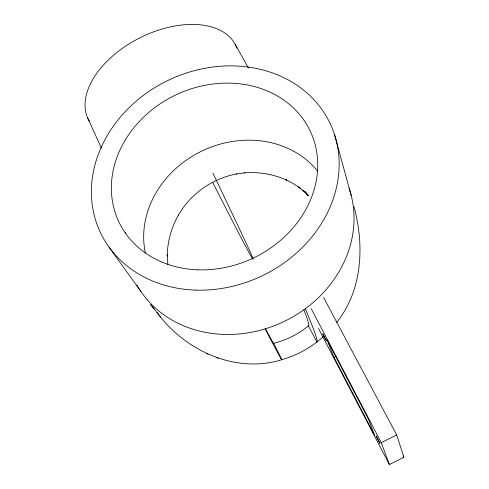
<?xml version="1.0" encoding="UTF-8"?>
<svg xmlns="http://www.w3.org/2000/svg" width="489" height="489" viewBox="0 0 489 489"><rect width="100%" height="100%" fill="white"/><g stroke="black" fill="none" stroke-linecap="round" stroke-linejoin="round"><path stroke-width="0.73" d="M336.664 322.428C362.63 290.13 364.47 245.282 354.005 206.676M305.289 308.755A427.288 10.856 63.8 0 1 317.031 342.049L323.694 336.475M316.982 342.111L308.363 325.912A78.24 70.129 -25.5 0 1 273.718 343.284L273.62 343.321A406.127 2.573 63.4 0 1 265.716 329.054M333.999 357.349L326.75 339.403L368.633 419.556L374.537 435.082L333.999 357.349L335.998 356.353M396.689 434.923L403.908 457.252L389.385 464.55L381.279 442.661L396.689 434.923L323.608 297.501M308.4 325.918L308.761 325.65A405.998 10.269 63.8 0 0 303.926 309.916M157.006 312.502C184.879 350.564 235.13 374.018 281.792 359.721A427.429 2.72 63.4 0 1 265.136 328.871M206.468 353.541L207.984 354.158M216.871 357.673L218.265 358.248M305.24 192.079L308.425 195.673L302.923 190.154L304.898 192.055L298.596 186.902L300.209 188.149L293.168 183.509L285.588 179.567L286.725 180.129C273.559 174.225 258.956 171.706 244.567 172.868L244.965 172.813L236.334 173.986L236.652 173.943C215.423 177.898 195.985 190.178 183.253 207.611L178.491 214.897L178.687 214.567C171.456 227.141 167.464 241.499 167.214 256.004L167.269 254.604L167.855 264.408M304.898 191.7L308.082 195.612L305.191 191.865M154.188 309.005L150.6 304.555L160.636 317.006M109.047 247.116L140.899 291.444M235.087 44.126L248.412 68.002M403.193 455.901L403.908 457.252M311.291 308.785L381.279 442.661M318.461 328.486L389.385 464.55M273.718 343.296L281.847 359.672A94.664 84.945 -25.5 0 0 316.768 342.166M212.88 173.033L237.538 224.848A308.62 2.873 63.6 0 1 212.666 182.336M87.555 117.653L101.412 148.094M334.5 134.487L351.261 195.698M349.018 188.155A116.963 102.452 -25.5 0 1 281.731 322.593A116.963 102.452 -25.5 0 1 136.902 285.008M125.41 233.711A116.963 102.452 -25.5 0 1 125.514 232.238M89.609 121.62A82.458 49.572 -26.8 0 1 140.282 37.635A82.458 49.572 -26.8 0 1 236.933 48.191M145.331 252.923A97.433 85.318 -25.5 0 1 202.611 150.685A97.433 85.318 -25.5 0 1 317.85 171.419M322.813 333.816L326.407 340.931L322.832 333.822M379.935 443.413L376.09 435.876L379.935 443.413M196.193 290.111A127.134 108.442 -25.5 0 0 330.839 125.031A127.134 108.442 -25.5 0 0 118.815 118.949A127.134 108.442 -25.5 0 0 196.193 290.111M197.764 269.806A105.905 90.3 -25.5 0 0 311.12 133.057A105.905 90.3 -25.5 0 0 134.756 126.639A105.905 90.3 -25.5 0 0 197.764 269.806"/></g></svg>
